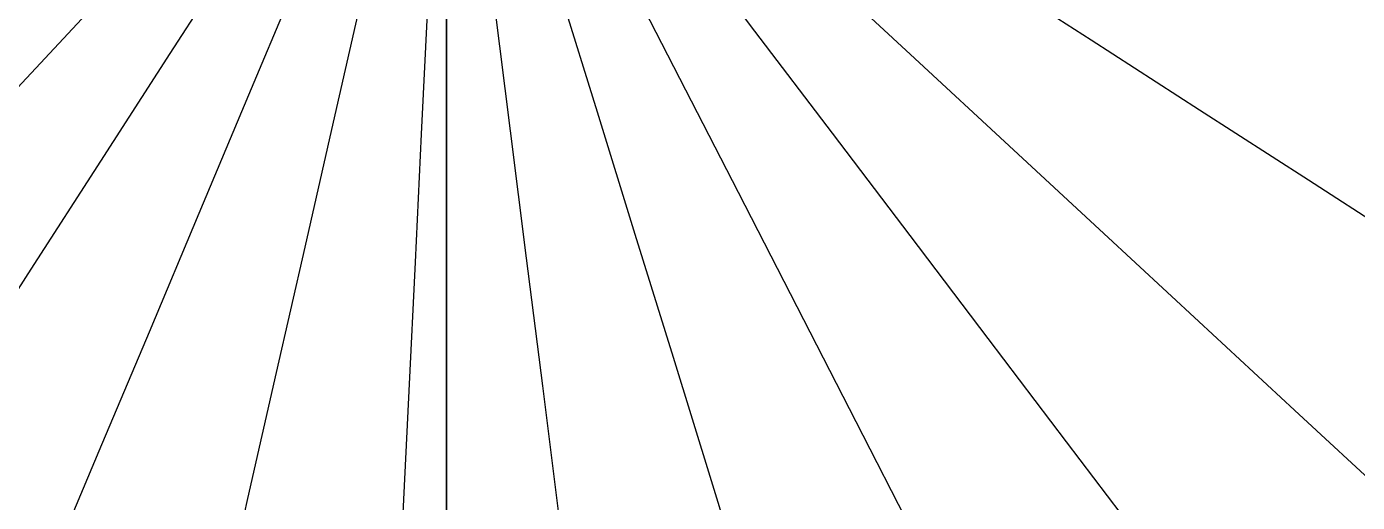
# Model space of a CAD drawing. Extents: x -36224 to 36225, y -38121 to 34420.
# Drawn here: x -368 to 797, y -824 to -407 of the extents above; entities that cross this region are included whole.
import ezdxf

# ---------------------------------------------------------------- set-up
doc = ezdxf.new("R2010")
doc.units = 0
doc.layers.add('MERIDIANS', color=7, linetype='Continuous')

msp = doc.modelspace()

# ---------------------------------------------------------------- linework, layer by layer
at = {"layer": 'MERIDIANS'}
for p, q in [((269.81106, -411.28276), (202.18962, -322.15912)), ((-241.87265, -430.86077), (-181.25206, -336.8285)), ((203.97572, -452.75681), (152.8521, -353.2345)), ((409.7136, -435.22367), (327.43649, -359.00465)), ((563.89287, -419.23473), (469.34477, -358.27695)), ((-173.05923, -467.18366), (-129.68375, -364.04394)), ((-379.54747, -465.42354), (-303.32569, -383.13718)), ((-98.9787, -490.9987), (-74.17012, -381.88732)), ((131.93269, -482.16279), (98.86464, -375.26706)), ((-21.88544, -501.57976), (-16.39989, -389.81508)), ((-0.00779, -502.11689), (-0.00584, -390.21752)), ((0.00779, -502.11689), (0.00584, -390.21752)), ((55.874, -498.60421), (41.86932, -387.58569)), ((337.61432, -500.64604), (269.81106, -411.28276)), ((658.80438, -480.4268), (563.89287, -419.23473)), ((-302.65704, -525.14713), (-241.87265, -430.86077)), ((492.25962, -511.6918), (409.7136, -435.22367)), ((255.23826, -552.54956), (203.97572, -452.75681)), ((-216.553, -570.60467), (-173.05923, -467.18366)), ((165.09126, -589.35114), (131.93269, -482.16279)), ((754.13958, -541.89203), (658.80438, -480.4268)), ((-123.85535, -600.40943), (-98.9787, -490.9987)), ((69.91718, -609.92791), (55.874, -498.60421)), ((405.64163, -590.3046), (337.61432, -500.64604)), ((-27.38608, -613.6519), (-21.88544, -501.57976)), ((-0.00975, -614.32413), (-0.00779, -502.11689)), ((0.00975, -614.32413), (0.00779, -502.11689)), ((575.12643, -588.4571), (492.25962, -511.6918)), ((-363.64312, -619.74634), (-302.65704, -525.14713)), ((849.95981, -603.66998), (754.13958, -541.89203)), ((306.67166, -652.67491), (255.23826, -552.54956)), ((-260.19218, -674.37142), (-216.553, -570.60467)), ((198.36103, -696.89893), (165.09126, -589.35114)), ((473.93576, -680.31485), (405.64163, -590.3046)), ((658.36671, -665.56837), (575.12643, -588.4571)), ((-148.81556, -710.18772), (-123.85535, -600.40943)), ((-32.90524, -726.10135), (-27.38608, -613.6519)), ((-0.01171, -726.90918), (-0.00975, -614.32413)), ((0.01171, -726.90918), (0.00975, -614.32413)), ((84.00761, -721.62618), (69.91718, -609.92791)), ((-424.86924, -714.71788), (-363.64312, -619.74634)), ((358.30828, -753.19589), (306.67166, -652.67491)), ((-304.00421, -778.5492), (-260.19218, -674.37142)), ((742.03407, -743.07528), (658.36671, -665.56837)), ((542.54018, -770.73404), (473.93576, -680.31485)), ((231.76293, -804.87386), (198.36103, -696.89893)), ((-173.87506, -820.40268), (-148.81556, -710.18772)), ((98.15417, -833.76935), (84.00761, -721.62618)), ((-38.44639, -838.99892), (-32.90524, -726.10135)), ((-0.01369, -839.94293), (-0.01171, -726.90918)), ((0.01369, -839.94293), (0.01171, -726.90918)), ((826.18321, -821.02848), (742.03407, -743.07528)), ((410.18099, -854.17646), (358.30828, -753.19589)), ((-348.01701, -883.20436), (-304.00421, -778.5492)), ((611.49911, -861.62046), (542.54018, -770.73404)), ((265.31824, -913.34469), (231.76293, -804.87386)), ((-199.0498, -931.1245), (-173.87506, -820.40268))]:
    msp.add_line(p, q, dxfattribs=at)

doc.saveas('drawing.dxf')
